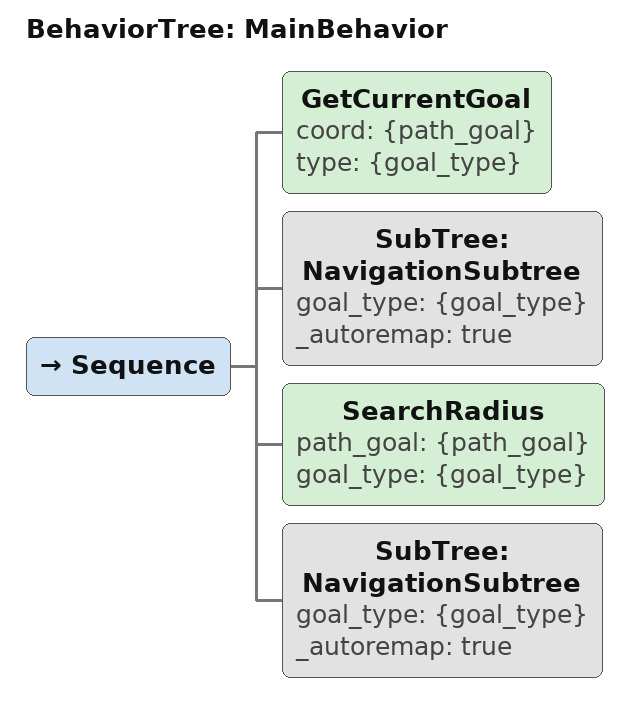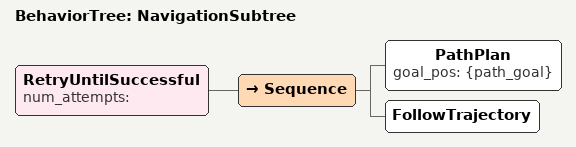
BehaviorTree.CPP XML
<?xml version="1.0" encoding="UTF-8"?>
<root BTCPP_format="4">
  <BehaviorTree ID="MainBehavior">
    <Sequence>
      <GetCurrentGoal coord="{path_goal}"
                      type="{goal_type}"/>
      <SubTree ID="NavigationSubtree"
               goal_type="{goal_type}"
               _autoremap="true"/>
      <SearchRadius path_goal="{path_goal}"
                    goal_type="{goal_type}"/>
      <SubTree ID="NavigationSubtree"
               goal_type="{goal_type}"
               _autoremap="true"/>
    </Sequence>
  </BehaviorTree>

  <BehaviorTree ID="NavigationSubtree">
    <RetryUntilSuccessful num_attempts="">
      <Sequence>
        <PathPlan goal_pos="{path_goal}"/>
        <FollowTrajectory/>
      </Sequence>
    </RetryUntilSuccessful>
  </BehaviorTree>
</root>
